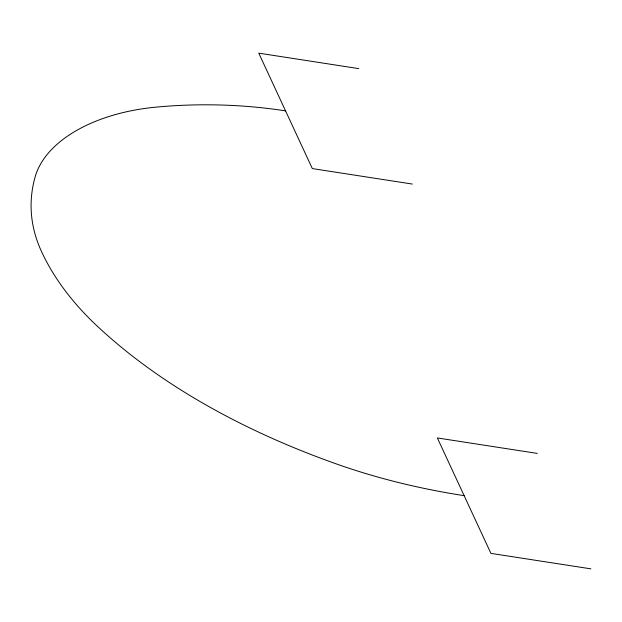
<?xml version="1.0" encoding="UTF-8"?>
<svg xmlns="http://www.w3.org/2000/svg" width="622" height="622" viewBox="0 0 622 622"><rect width="100%" height="100%" fill="white"/><g stroke="black" fill="none" stroke-linecap="round" stroke-linejoin="round"><path stroke-width="0.93" d="M358.738 68.614L258.76 53.15L312.337 168.585L412.316 184.058M537.322 453.415L437.352 437.942L490.929 553.386L590.9 568.85M285.552 110.871A308.302 177.993 0 0 0 155.71 107.163A146.201 84.405 0 0 0 35.182 176.749A308.302 177.993 0 0 0 41.596 251.716A482.851 278.773 0 0 0 96.519 325.43A729.451 421.148 0 0 0 336.455 463.958A482.851 278.773 0 0 0 464.136 495.664"/></g></svg>
